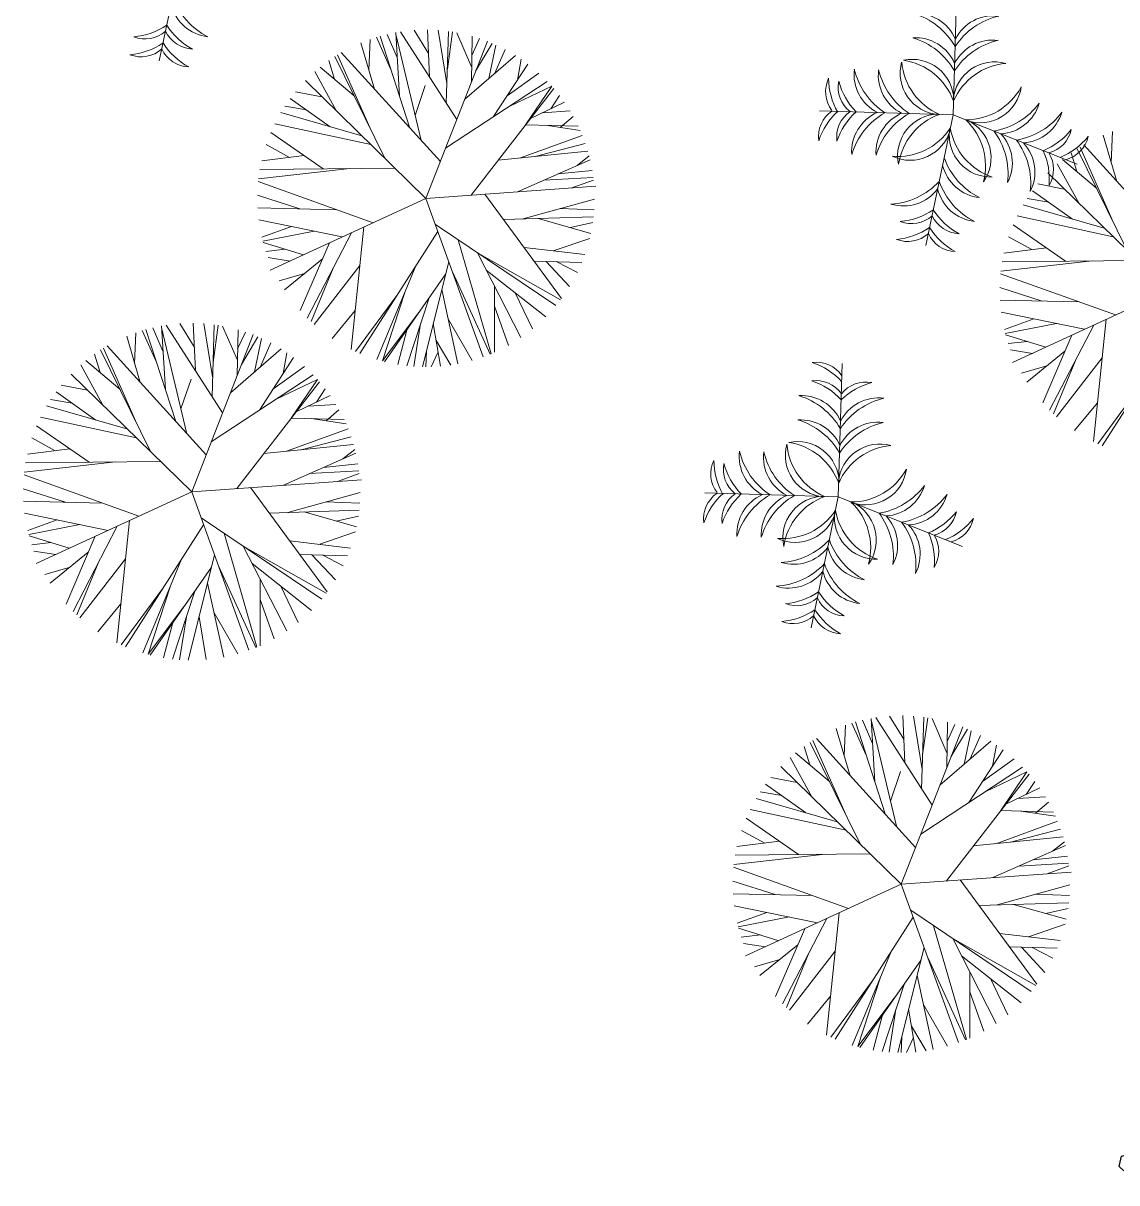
# Model space of a CAD drawing. Header units: millimetres. Extents: x 997 to 4249, y 599 to 1440.
# Drawn here: x 1678.21 to 1703.17, y 776.55 to 803.02 of the extents above; entities that cross this region are included whole.
import ezdxf

# ---------------------------------------------------------------- set-up
doc = ezdxf.new("R2010")
doc.units = ezdxf.units.MM
doc.linetypes.add('Continuo', pattern=[0])
doc.layers.add('cercas existentes', color=18, linetype='Continuous')
doc.layers.add('taludes', color=9, linetype='Continuous')

# ---------------------------------------------------------------- blocks, each defined once
blk = doc.blocks.new('L', base_point=(1.3683, 0.5913))
at = {"linetype": 'Continuo'}
for p, q in [((1.2809, 0.65), (1.3117, 0.675)), ((1.2937, 0.5998), (1.2809, 0.65)), ((1.3117, 0.675), (1.3419, 0.6213)), ((1.3419, 0.6213), (1.3225, 0.5909)), ((1.2753, 0.5668), (1.3061, 0.5917)), ((1.2881, 0.5166), (1.2753, 0.5668)), ((1.3225, 0.5909), (1.2937, 0.5998)), ((1.3061, 0.5917), (1.3362, 0.538)), ((1.3169, 0.5076), (1.2881, 0.5166)), ((1.3362, 0.538), (1.3169, 0.5076)), ((1.337, 0.4891), (1.3557, 0.5478)), ((1.3557, 0.5478), (1.3911, 0.5544)), ((1.4042, 0.5272), (1.3763, 0.4836)), ((1.3911, 0.5544), (1.4042, 0.5272)), ((1.3763, 0.4836), (1.337, 0.4891))]:
    blk.add_line(p, q, dxfattribs=at)
blk = doc.blocks.new('gtfoods1')
at = {"layer": 'taludes', "linetype": 'Continuous', "lineweight": 5}
for p, q in [((-243.138, 141.237, 12.071), (-242.517, 144.224, 12.071)), ((-224.929, 143.058, 12.071), (-225.021, 140.009, 12.071)), ((-228.07, 140.101, 12.071), (-225.021, 140.009, 12.071)), ((-225.641, 137.022, 12.071), (-225.021, 140.009, 12.071)), ((-222.187, 138.879, 12.071), (-225.021, 140.009, 12.071)), ((-227.549, 134.333, 12.071), (-227.641, 131.284, 12.071)), ((-230.69, 131.376, 12.071), (-227.641, 131.284, 12.071)), ((-228.261, 128.297, 12.071), (-227.641, 131.284, 12.071)), ((-224.807, 130.154, 12.071), (-227.641, 131.284, 12.071))]:
    blk.add_line(p, q, dxfattribs=at)
at = {"layer": 'taludes', "lineweight": 5, "extrusion": (-0.01642, -0.01246, 0.999788)}
for p, q in [((-236.35, 139.9, 12.109), (-237.632, 141.904, 12.113)), ((-236.993, 141.408, 12.117), (-237.322, 141.938, 12.118)), ((-236.969, 140.867, 12.111), (-237.016, 141.948, 12.124)), ((-236.575, 140.721, 12.116), (-236.774, 141.938, 12.127)), ((-236.588, 140.273, 12.11), (-236.538, 141.913, 12.131)), ((-238.228, 140.596, 12.087), (-238.536, 141.65, 12.095)), ((-238.354, 141.028, 12.09), (-238.325, 141.731, 12.099)), ((-237.858, 141.061, 12.099), (-238.182, 141.778, 12.102)), ((-237.417, 139.704, 12.089), (-238.099, 141.803, 12.104)), ((-237.708, 141.313, 12.104), (-237.941, 141.844, 12.107)), ((-237.654, 140.432, 12.094), (-237.743, 141.885, 12.111)), ((-237.16, 139.42, 12.09), (-237.741, 141.85, 12.11)), ((-237.052, 138.101, 12.075), (-235.651, 141.692, 12.143)), ((-236.564, 141.05, 12.12), (-236.447, 141.9, 12.132)), ((-236.009, 141.102, 12.13), (-236.348, 141.883, 12.134)), ((-236.016, 140.756, 12.125), (-235.995, 141.8, 12.138)), ((-236.004, 141.36, 12.133), (-235.827, 141.748, 12.141)), ((-235.919, 141.004, 12.13), (-235.543, 141.639, 12.144)), ((-238.302, 139.65, 12.074), (-239.068, 141.378, 12.083)), ((-236.724, 138.941, 12.091), (-238.984, 141.428, 12.085)), ((-235.617, 140.838, 12.133), (-235.456, 141.601, 12.145)), ((-235.479, 140.957, 12.136), (-235.245, 141.497, 12.147)), ((-239.141, 140.821, 12.075), (-239.27, 141.244, 12.078)), ((-237.992, 139.019, 12.071), (-239.131, 141.338, 12.081)), ((-236.171, 140.359, 12.118), (-235.011, 141.361, 12.149)), ((-235.508, 139.966, 12.124), (-234.73, 141.167, 12.151)), ((-234.966, 140.802, 12.143), (-234.879, 141.275, 12.15)), ((-239.091, 140.091, 12.066), (-239.586, 140.995, 12.069)), ((-238.692, 140.443, 12.077), (-239.467, 141.095, 12.073)), ((-235.199, 140.443, 12.135), (-234.478, 140.96, 12.153)), ((-237.052, 138.101, 12.075), (-239.805, 140.788, 12.063)), ((-237.297, 139.995, 12.095), (-237.067, 140.674, 12.107)), ((-236.606, 139.243, 12.097), (-234.283, 140.772, 12.154)), ((-236.023, 138.173, 12.093), (-234.137, 140.611, 12.154)), ((-235.14, 140.208, 12.133), (-234.183, 140.663, 12.154)), ((-234.183, 140.663, 12.154), (-234.778, 139.782, 12.133)), ((-239.24, 139.736, 12.059), (-240.15, 140.382, 12.053)), ((-239.43, 140.422, 12.065), (-240.03, 140.536, 12.056)), ((-234.205, 140.147, 12.147), (-234.003, 140.447, 12.154)), ((-238.513, 139.527, 12.069), (-240.363, 140.06, 12.045)), ((-239.781, 140.12, 12.055), (-240.273, 140.205, 12.048)), ((-234.666, 139.927, 12.137), (-233.893, 140.297, 12.154)), ((-234.396, 140.056, 12.143), (-233.762, 140.095, 12.154)), ((-238.313, 139.332, 12.07), (-240.501, 139.805, 12.04)), ((-233.986, 139.718, 12.146), (-233.69, 139.971, 12.154)), ((-239.396, 138.775, 12.045), (-240.593, 139.604, 12.036)), ((-234.893, 139.024, 12.122), (-233.484, 139.538, 12.152)), ((-234.778, 139.782, 12.133), (-233.575, 139.748, 12.153)), ((-234.323, 139.769, 12.141), (-233.53, 139.649, 12.152)), ((-221.285, 138.489, 12.087), (-221.592, 139.543, 12.095)), ((-221.411, 138.92, 12.09), (-221.381, 139.624, 12.099)), ((-240.165, 139.037, 12.036), (-240.698, 139.328, 12.03)), ((-234.558, 139.057, 12.128), (-233.415, 139.355, 12.15)), ((-221.359, 137.543, 12.074), (-222.124, 139.27, 12.083)), ((-219.781, 136.833, 12.091), (-222.04, 139.321, 12.085)), ((-239.834, 139.078, 12.041), (-240.802, 138.958, 12.024)), ((-235.405, 138.972, 12.113), (-233.359, 139.178, 12.149)), ((-233.601, 138.852, 12.141), (-233.328, 139.068, 12.148)), ((-222.198, 138.714, 12.075), (-222.327, 139.137, 12.078)), ((-221.049, 136.911, 12.071), (-222.188, 139.23, 12.081)), ((-238.789, 138.781, 12.055), (-240.873, 138.546, 12.018)), ((-237.76, 138.792, 12.072), (-240.842, 138.76, 12.021)), ((-234.96, 138.249, 12.111), (-233.307, 138.982, 12.147)), ((-234.041, 138.657, 12.131), (-233.258, 138.737, 12.145)), ((-222.147, 137.983, 12.066), (-222.643, 138.888, 12.069)), ((-221.748, 138.335, 12.077), (-222.524, 138.988, 12.073)), ((-238.255, 137.545, 12.048), (-240.88, 138.485, 12.017)), ((-234.362, 138.514, 12.124), (-233.234, 138.577, 12.144)), ((-233.722, 138.337, 12.133), (-233.227, 138.516, 12.143)), ((-220.108, 135.993, 12.075), (-222.862, 138.681, 12.063)), ((-237.052, 138.101, 12.075), (-233.177, 138.375, 12.142)), ((-235.709, 138.196, 12.098), (-233.958, 135.813, 12.097)), ((-222.296, 137.629, 12.059), (-223.206, 138.275, 12.053)), ((-222.486, 138.314, 12.065), (-223.087, 138.429, 12.056)), ((-239.931, 137.861, 12.025), (-240.898, 138.171, 12.013)), ((-237.052, 138.101, 12.075), (-240.605, 136.461, 11.996)), ((-237.052, 138.101, 12.075), (-235.746, 134.481, 12.051)), ((-234.861, 137.628, 12.105), (-233.205, 138.085, 12.138)), ((-221.569, 137.419, 12.069), (-223.42, 137.952, 12.045)), ((-222.838, 138.013, 12.055), (-223.329, 138.098, 12.048)), ((-239.084, 137.842, 12.038), (-240.893, 137.883, 12.009)), ((-235.282, 137.615, 12.098), (-233.228, 137.678, 12.133)), ((-233.987, 137.869, 12.122), (-233.213, 137.842, 12.135)), ((-221.37, 137.225, 12.07), (-223.558, 137.698, 12.04)), ((-238.961, 137.219, 12.033), (-240.867, 137.609, 12.006)), ((-240.119, 137.456, 12.017), (-240.795, 137.212, 12.002)), ((-238.469, 137.447, 12.044), (-238.759, 134.653, 12.004)), ((-236.836, 137.504, 12.071), (-234.085, 135.651, 12.093)), ((-234.489, 137.639, 12.111), (-233.288, 137.3, 12.127)), ((-233.756, 137.432, 12.121), (-233.245, 137.546, 12.131)), ((-222.453, 136.667, 12.045), (-223.65, 137.496, 12.036)), ((-239.607, 137.351, 12.024), (-240.772, 137.123, 12.002)), ((-238.754, 137.315, 12.037), (-239.761, 135.369, 11.996)), ((-236.78, 137.347, 12.07), (-238.56, 134.562, 12.006)), ((-236.314, 137.152, 12.075), (-235.565, 134.552, 12.055)), ((-234.152, 136.899, 12.108), (-233.315, 137.184, 12.125)), ((-223.222, 136.93, 12.036), (-223.755, 137.221, 12.03)), ((-239.849, 136.81, 12.013), (-240.765, 137.094, 12.001)), ((-240.268, 136.94, 12.008), (-240.704, 136.891, 12)), ((-239.257, 137.083, 12.026), (-239.92, 135.537, 11.996)), ((-234.812, 136.976, 12.098), (-233.425, 136.815, 12.119)), ((-222.891, 136.971, 12.041), (-223.859, 136.851, 12.024)), ((-240.154, 136.669, 12.006), (-240.653, 136.747, 11.999)), ((-239.413, 136.718, 12.019), (-240.282, 136.012, 11.996)), ((-236.529, 136.652, 12.066), (-237.133, 134.254, 12.026)), ((-235.878, 136.858, 12.079), (-233.98, 135.783, 12.097)), ((-235.878, 136.858, 12.079), (-234.883, 134.922, 12.071)), ((-234.584, 136.666, 12.098), (-233.494, 136.636, 12.115)), ((-234.307, 136.658, 12.102), (-233.773, 136.086, 12.104)), ((-234.062, 136.652, 12.106), (-233.597, 136.407, 12.111)), ((-221.846, 136.674, 12.055), (-223.93, 136.439, 12.018)), ((-220.816, 136.684, 12.072), (-223.899, 136.652, 12.021)), ((-239.827, 136.382, 12.008), (-240.404, 136.214, 11.996)), ((-239.171, 136.509, 12.02), (-239.675, 135.287, 11.997)), ((-238.56, 136.569, 12.031), (-239.603, 135.222, 11.997)), ((-237.282, 136.561, 12.052), (-238.171, 134.42, 12.011)), ((-236.599, 136.375, 12.061), (-238.001, 134.372, 12.013)), ((-236.441, 136.407, 12.064), (-235.585, 134.543, 12.055)), ((-235.675, 136.464, 12.077), (-234.318, 135.393, 12.086)), ((-221.312, 135.438, 12.048), (-223.936, 136.378, 12.017)), ((-235.489, 136.102, 12.076), (-235.486, 134.586, 12.057)), ((-237.694, 135.916, 12.037), (-238.663, 134.607, 12.005)), ((-237.535, 135.95, 12.04), (-238.043, 134.392, 12.013)), ((-236.981, 135.829, 12.048), (-237.489, 134.278, 12.02)), ((-236.689, 136.016, 12.055), (-236.321, 134.323, 12.04)), ((-235.015, 135.943, 12.082), (-234.621, 135.118, 12.078)), ((-222.988, 135.754, 12.025), (-223.955, 136.063, 12.013)), ((-220.108, 135.993, 12.075), (-223.662, 134.353, 11.996)), ((-235.488, 135.638, 12.07), (-235.169, 134.745, 12.064)), ((-222.141, 135.735, 12.038), (-223.949, 135.775, 12.009)), ((-238.667, 135.54, 12.017), (-239.192, 134.904, 12)), ((-237.216, 135.495, 12.04), (-238.043, 134.392, 12.013)), ((-236.541, 135.335, 12.049), (-235.996, 134.401, 12.046)), ((-222.018, 135.112, 12.033), (-223.924, 135.502, 12.006)), ((-223.176, 135.349, 12.017), (-223.851, 135.105, 12.002)), ((-221.526, 135.339, 12.044), (-221.816, 132.546, 12.004)), ((-243.701, 134.33, 12.09), (-243.671, 135.033, 12.099)), ((-243.205, 134.363, 12.099), (-243.529, 135.08, 12.102)), ((-242.764, 133.005, 12.089), (-243.446, 135.105, 12.104)), ((-243.055, 134.615, 12.104), (-243.288, 135.146, 12.107)), ((-243, 133.734, 12.094), (-243.09, 135.187, 12.111)), ((-242.507, 132.722, 12.09), (-243.088, 135.152, 12.11)), ((-241.696, 133.202, 12.109), (-242.979, 135.206, 12.113)), ((-242.339, 134.71, 12.117), (-242.669, 135.24, 12.118)), ((-242.316, 134.169, 12.111), (-242.363, 135.25, 12.124)), ((-241.921, 134.023, 12.116), (-242.12, 135.24, 12.127)), ((-241.935, 133.575, 12.11), (-241.885, 135.215, 12.131)), ((-241.911, 134.352, 12.12), (-241.794, 135.202, 12.132)), ((-241.356, 134.404, 12.13), (-241.695, 135.185, 12.134)), ((-241.363, 134.058, 12.125), (-241.342, 135.102, 12.138)), ((-241.351, 134.662, 12.133), (-241.174, 135.049, 12.141)), ((-237.479, 135.118, 12.031), (-237.692, 134.307, 12.017)), ((-237.173, 135.243, 12.037), (-237.327, 134.263, 12.023)), ((-236.884, 135.245, 12.042), (-236.719, 134.268, 12.033)), ((-222.663, 135.244, 12.024), (-223.829, 135.016, 12.002)), ((-221.811, 135.208, 12.037), (-222.817, 133.262, 11.996)), ((-219.836, 135.239, 12.07), (-221.617, 132.454, 12.006)), ((-243.575, 133.898, 12.087), (-243.882, 134.952, 12.095)), ((-242.398, 131.402, 12.075), (-240.998, 134.994, 12.143)), ((-241.266, 134.306, 12.13), (-240.89, 134.941, 12.144)), ((-240.964, 134.14, 12.133), (-240.803, 134.903, 12.145)), ((-240.825, 134.259, 12.136), (-240.592, 134.799, 12.147)), ((-236.818, 134.857, 12.038), (-236.487, 134.295, 12.037)), ((-222.905, 134.702, 12.013), (-223.821, 134.987, 12.001)), ((-223.324, 134.833, 12.008), (-223.76, 134.784, 12)), ((-222.313, 134.976, 12.026), (-222.976, 133.429, 11.996)), ((-244.488, 134.123, 12.075), (-244.617, 134.546, 12.078)), ((-243.339, 132.321, 12.071), (-244.478, 134.64, 12.081)), ((-243.649, 132.952, 12.074), (-244.414, 134.68, 12.083)), ((-242.071, 132.243, 12.091), (-244.331, 134.73, 12.085)), ((-241.517, 133.661, 12.118), (-240.358, 134.663, 12.149)), ((-240.313, 134.104, 12.143), (-240.226, 134.577, 12.15)), ((-237.043, 134.614, 12.032), (-237.056, 134.253, 12.027)), ((-236.775, 134.597, 12.036), (-236.936, 134.255, 12.029)), ((-223.21, 134.562, 12.006), (-223.709, 134.64, 11.999)), ((-222.47, 134.611, 12.019), (-223.339, 133.905, 11.996)), ((-244.437, 133.393, 12.066), (-244.933, 134.297, 12.069)), ((-244.038, 133.745, 12.077), (-244.814, 134.397, 12.073)), ((-240.855, 133.268, 12.124), (-240.076, 134.469, 12.151)), ((-240.546, 133.745, 12.135), (-239.825, 134.261, 12.153)), ((-222.883, 134.275, 12.008), (-223.46, 134.106, 11.996)), ((-222.228, 134.401, 12.02), (-222.731, 133.179, 11.997)), ((-221.617, 134.462, 12.031), (-222.66, 133.115, 11.997)), ((-242.398, 131.402, 12.075), (-245.152, 134.09, 12.063)), ((-242.644, 133.297, 12.095), (-242.413, 133.976, 12.107)), ((-241.953, 132.545, 12.097), (-239.63, 134.074, 12.154)), ((-240.486, 133.51, 12.133), (-239.53, 133.965, 12.154)), ((-239.53, 133.965, 12.154), (-240.125, 133.084, 12.133)), ((-244.777, 133.724, 12.065), (-245.377, 133.838, 12.056)), ((-241.37, 131.475, 12.093), (-239.484, 133.913, 12.154)), ((-239.552, 133.449, 12.147), (-239.35, 133.749, 12.154)), ((-220.751, 133.809, 12.037), (-221.72, 132.5, 12.005)), ((-245.128, 133.422, 12.055), (-245.619, 133.507, 12.048)), ((-244.586, 133.038, 12.059), (-245.496, 133.684, 12.053)), ((-240.013, 133.229, 12.137), (-239.24, 133.598, 12.154)), ((-221.724, 133.433, 12.017), (-222.248, 132.797, 12)), ((-243.86, 132.829, 12.069), (-245.71, 133.362, 12.045)), ((-239.743, 133.358, 12.143), (-239.109, 133.397, 12.154)), ((-239.332, 133.02, 12.146), (-239.037, 133.273, 12.154)), ((-244.743, 132.077, 12.045), (-245.94, 132.906, 12.036)), ((-243.66, 132.634, 12.07), (-245.848, 133.107, 12.04)), ((-240.125, 133.084, 12.133), (-238.922, 133.05, 12.153)), ((-239.669, 133.071, 12.141), (-238.877, 132.951, 12.152)), ((-240.239, 132.326, 12.122), (-238.83, 132.84, 12.152)), ((-239.904, 132.359, 12.128), (-238.762, 132.657, 12.15)), ((-245.181, 132.38, 12.041), (-246.149, 132.26, 12.024)), ((-245.512, 132.339, 12.036), (-246.045, 132.63, 12.03)), ((-240.752, 132.274, 12.113), (-238.705, 132.48, 12.149)), ((-238.948, 132.154, 12.141), (-238.675, 132.37, 12.148)), ((-240.306, 131.551, 12.111), (-238.654, 132.284, 12.147)), ((-244.136, 132.083, 12.055), (-246.22, 131.848, 12.018)), ((-243.106, 132.094, 12.072), (-246.189, 132.062, 12.021)), ((-239.709, 131.816, 12.124), (-238.581, 131.879, 12.144)), ((-239.387, 131.959, 12.131), (-238.605, 132.039, 12.145)), ((-243.602, 130.847, 12.048), (-246.226, 131.787, 12.017)), ((-242.398, 131.402, 12.075), (-238.524, 131.677, 12.142)), ((-239.069, 131.639, 12.133), (-238.574, 131.818, 12.143)), ((-245.278, 131.163, 12.025), (-246.245, 131.472, 12.013)), ((-242.398, 131.402, 12.075), (-245.952, 129.763, 11.996)), ((-242.398, 131.402, 12.075), (-241.093, 127.783, 12.051)), ((-241.056, 131.498, 12.098), (-239.304, 129.115, 12.097)), ((-240.207, 130.93, 12.105), (-238.551, 131.387, 12.138)), ((-244.431, 131.144, 12.038), (-246.239, 131.185, 12.009)), ((-239.334, 131.171, 12.122), (-238.56, 131.144, 12.135)), ((-244.308, 130.521, 12.033), (-246.214, 130.911, 12.006)), ((-242.183, 130.806, 12.071), (-239.431, 128.953, 12.093)), ((-240.629, 130.917, 12.098), (-238.575, 130.98, 12.133)), ((-239.835, 130.941, 12.111), (-238.635, 130.602, 12.127)), ((-239.102, 130.734, 12.121), (-238.591, 130.848, 12.131)), ((-245.466, 130.758, 12.017), (-246.141, 130.514, 12.002)), ((-244.954, 130.653, 12.024), (-246.119, 130.425, 12.002)), ((-244.101, 130.617, 12.037), (-245.107, 128.671, 11.996)), ((-243.816, 130.748, 12.044), (-244.106, 127.955, 12.004)), ((-242.126, 130.649, 12.07), (-243.907, 127.864, 12.006)), ((-245.196, 130.112, 12.013), (-246.111, 130.396, 12.001)), ((-244.604, 130.385, 12.026), (-245.266, 128.839, 11.996)), ((-241.66, 130.454, 12.075), (-240.912, 127.854, 12.055)), ((-240.159, 130.278, 12.098), (-238.772, 130.117, 12.119)), ((-239.499, 130.201, 12.108), (-238.662, 130.486, 12.125)), ((-245.615, 130.242, 12.008), (-246.05, 130.193, 12)), ((-245.5, 129.971, 12.006), (-245.999, 130.049, 11.999)), ((-244.76, 130.02, 12.019), (-245.629, 129.314, 11.996)), ((-241.225, 130.16, 12.079), (-239.327, 129.085, 12.097)), ((-241.225, 130.16, 12.079), (-240.23, 128.224, 12.071)), ((-244.518, 129.811, 12.02), (-245.022, 128.589, 11.997)), ((-243.907, 129.871, 12.031), (-244.95, 128.524, 11.997)), ((-242.629, 129.863, 12.052), (-243.517, 127.722, 12.011)), ((-241.876, 129.954, 12.066), (-242.48, 127.556, 12.026)), ((-241.022, 129.766, 12.077), (-239.665, 128.695, 12.086)), ((-239.931, 129.968, 12.098), (-238.84, 129.938, 12.115)), ((-239.654, 129.96, 12.102), (-239.12, 129.388, 12.104)), ((-239.409, 129.954, 12.106), (-238.944, 129.709, 12.111)), ((-245.173, 129.684, 12.008), (-245.751, 129.516, 11.996)), ((-241.946, 129.677, 12.061), (-243.348, 127.674, 12.013)), ((-241.788, 129.709, 12.064), (-240.932, 127.845, 12.055)), ((-243.041, 129.218, 12.037), (-244.01, 127.909, 12.005)), ((-242.882, 129.252, 12.04), (-243.39, 127.694, 12.013)), ((-242.036, 129.318, 12.055), (-241.667, 127.625, 12.04)), ((-240.836, 129.404, 12.076), (-240.833, 127.888, 12.057)), ((-240.361, 129.245, 12.082), (-239.968, 128.419, 12.078)), ((-242.328, 129.131, 12.048), (-242.836, 127.58, 12.02)), ((-240.835, 128.94, 12.07), (-240.515, 128.047, 12.064)), ((-244.014, 128.842, 12.017), (-244.539, 128.206, 12)), ((-242.562, 128.797, 12.04), (-243.39, 127.694, 12.013)), ((-242.826, 128.42, 12.031), (-243.039, 127.609, 12.017)), ((-242.52, 128.545, 12.037), (-242.674, 127.565, 12.023)), ((-242.231, 128.547, 12.042), (-242.066, 127.57, 12.033)), ((-241.888, 128.637, 12.049), (-241.343, 127.703, 12.046)), ((-226.144, 125.751, 12.117), (-226.473, 126.282, 12.118)), ((-226.12, 125.211, 12.111), (-226.167, 126.291, 12.124)), ((-225.726, 125.065, 12.116), (-225.925, 126.281, 12.127)), ((-227.505, 125.371, 12.09), (-227.476, 126.075, 12.099)), ((-227.009, 125.405, 12.099), (-227.333, 126.122, 12.102)), ((-226.568, 124.047, 12.089), (-227.25, 126.146, 12.104)), ((-226.859, 125.656, 12.104), (-227.092, 126.187, 12.107)), ((-226.805, 124.775, 12.094), (-226.894, 126.229, 12.111)), ((-226.311, 123.764, 12.09), (-226.892, 126.194, 12.11)), ((-225.501, 124.244, 12.109), (-226.784, 126.247, 12.113)), ((-226.203, 122.444, 12.075), (-224.802, 126.035, 12.143)), ((-225.74, 124.617, 12.11), (-225.689, 126.257, 12.131)), ((-225.716, 125.394, 12.12), (-225.598, 126.244, 12.132)), ((-225.16, 125.445, 12.13), (-225.499, 126.226, 12.134)), ((-225.167, 125.1, 12.125), (-225.146, 126.143, 12.138)), ((-225.155, 125.704, 12.133), (-224.978, 126.091, 12.141)), ((-225.875, 123.284, 12.091), (-228.135, 125.771, 12.085)), ((-227.38, 124.94, 12.087), (-227.687, 125.994, 12.095)), ((-225.07, 125.347, 12.13), (-224.694, 125.983, 12.144)), ((-224.768, 125.181, 12.133), (-224.607, 125.945, 12.145)), ((-224.63, 125.301, 12.136), (-224.396, 125.84, 12.147)), ((-228.293, 125.165, 12.075), (-228.421, 125.588, 12.078)), ((-227.143, 123.362, 12.071), (-228.282, 125.681, 12.081)), ((-227.454, 123.994, 12.074), (-228.219, 125.721, 12.083)), ((-225.322, 124.703, 12.118), (-224.162, 125.705, 12.149)), ((-224.659, 124.309, 12.124), (-223.881, 125.511, 12.151)), ((-224.118, 125.145, 12.143), (-224.03, 125.619, 12.15)), ((-228.242, 124.434, 12.066), (-228.737, 125.339, 12.069)), ((-227.843, 124.786, 12.077), (-228.619, 125.439, 12.073)), ((-224.35, 124.787, 12.135), (-223.629, 125.303, 12.153)), ((-226.203, 122.444, 12.075), (-228.956, 125.132, 12.063)), ((-226.449, 124.339, 12.095), (-226.218, 125.017, 12.107)), ((-225.757, 123.587, 12.097), (-223.435, 125.115, 12.154)), ((-224.291, 124.552, 12.133), (-223.334, 125.007, 12.154)), ((-223.334, 125.007, 12.154), (-223.929, 124.126, 12.133)), ((-228.391, 124.08, 12.059), (-229.301, 124.726, 12.053)), ((-228.581, 124.765, 12.065), (-229.181, 124.88, 12.056)), ((-225.175, 122.517, 12.093), (-223.288, 124.954, 12.154)), ((-223.356, 124.491, 12.147), (-223.154, 124.79, 12.154)), ((-228.932, 124.464, 12.055), (-229.424, 124.549, 12.048)), ((-223.817, 124.27, 12.137), (-223.044, 124.64, 12.154)), ((-223.548, 124.399, 12.143), (-222.913, 124.439, 12.154)), ((-227.664, 123.87, 12.069), (-229.514, 124.403, 12.045)), ((-223.137, 124.062, 12.146), (-222.841, 124.315, 12.154)), ((-228.547, 123.118, 12.045), (-229.744, 123.947, 12.036)), ((-227.464, 123.675, 12.07), (-229.652, 124.148, 12.04)), ((-223.929, 124.126, 12.133), (-222.727, 124.091, 12.153)), ((-223.474, 124.113, 12.141), (-222.681, 123.993, 12.152)), ((-229.316, 123.381, 12.036), (-229.849, 123.672, 12.03)), ((-224.044, 123.367, 12.122), (-222.635, 123.882, 12.152)), ((-223.709, 123.401, 12.128), (-222.566, 123.698, 12.15)), ((-228.985, 123.422, 12.041), (-229.953, 123.302, 12.024)), ((-224.556, 123.316, 12.113), (-222.51, 123.521, 12.149)), ((-222.752, 123.196, 12.141), (-222.48, 123.412, 12.148)), ((-227.941, 123.125, 12.055), (-230.024, 122.89, 12.018)), ((-226.911, 123.135, 12.072), (-229.993, 123.103, 12.021)), ((-224.111, 122.593, 12.111), (-222.458, 123.326, 12.147)), ((-223.513, 122.858, 12.124), (-222.385, 122.92, 12.144)), ((-223.192, 123.001, 12.131), (-222.409, 123.081, 12.145)), ((-222.873, 122.68, 12.133), (-222.378, 122.86, 12.143)), ((-227.406, 121.889, 12.048), (-230.031, 122.829, 12.017)), ((-226.203, 122.444, 12.075), (-222.328, 122.719, 12.142)), ((-229.082, 122.205, 12.025), (-230.049, 122.514, 12.013)), ((-226.203, 122.444, 12.075), (-229.757, 120.804, 11.996)), ((-226.203, 122.444, 12.075), (-224.897, 118.825, 12.051)), ((-224.86, 122.539, 12.098), (-223.109, 120.157, 12.097)), ((-224.012, 121.971, 12.105), (-222.356, 122.428, 12.138)), ((-228.235, 122.186, 12.038), (-230.044, 122.226, 12.009)), ((-223.138, 122.213, 12.122), (-222.364, 122.185, 12.135)), ((-228.112, 121.563, 12.033), (-230.018, 121.952, 12.006)), ((-229.271, 121.8, 12.017), (-229.946, 121.556, 12.002)), ((-227.62, 121.79, 12.044), (-227.91, 118.997, 12.004)), ((-225.988, 121.847, 12.071), (-223.236, 119.995, 12.093)), ((-224.433, 121.959, 12.098), (-222.379, 122.021, 12.133)), ((-223.64, 121.983, 12.111), (-222.44, 121.644, 12.127)), ((-222.907, 121.776, 12.121), (-222.396, 121.89, 12.131)), ((-228.758, 121.695, 12.024), (-229.923, 121.467, 12.002)), ((-227.905, 121.658, 12.037), (-228.912, 119.713, 11.996)), ((-225.931, 121.69, 12.07), (-227.711, 118.905, 12.006)), ((-223.303, 121.243, 12.108), (-222.466, 121.528, 12.125)), ((-229, 121.153, 12.013), (-229.916, 121.438, 12.001)), ((-229.419, 121.284, 12.008), (-229.855, 121.235, 12)), ((-228.408, 121.427, 12.026), (-229.071, 119.88, 11.996)), ((-225.465, 121.495, 12.075), (-224.716, 118.895, 12.055)), ((-223.963, 121.32, 12.098), (-222.577, 121.159, 12.119)), ((-229.305, 121.013, 12.006), (-229.804, 121.091, 11.999)), ((-228.564, 121.062, 12.019), (-229.433, 120.356, 11.996)), ((-225.68, 120.996, 12.066), (-226.284, 118.598, 12.026)), ((-225.029, 121.202, 12.079), (-223.132, 120.127, 12.097)), ((-225.029, 121.202, 12.079), (-224.035, 119.266, 12.071)), ((-223.735, 121.009, 12.098), (-222.645, 120.98, 12.115)), ((-223.458, 121.002, 12.102), (-222.925, 120.43, 12.104)), ((-223.213, 120.995, 12.106), (-222.748, 120.751, 12.111)), ((-228.978, 120.726, 12.008), (-229.555, 120.557, 11.996)), ((-228.322, 120.852, 12.02), (-228.826, 119.63, 11.997)), ((-227.711, 120.913, 12.031), (-228.755, 119.565, 11.997)), ((-226.433, 120.905, 12.052), (-227.322, 118.763, 12.011)), ((-225.592, 120.751, 12.064), (-224.736, 118.887, 12.055)), ((-224.827, 120.808, 12.077), (-223.469, 119.737, 12.086)), ((-225.75, 120.719, 12.061), (-227.152, 118.716, 12.013)), ((-226.845, 120.26, 12.037), (-227.814, 118.951, 12.005)), ((-226.687, 120.294, 12.04), (-227.194, 118.735, 12.013)), ((-225.841, 120.36, 12.055), (-225.472, 118.667, 12.04)), ((-224.64, 120.445, 12.076), (-224.637, 118.929, 12.057)), ((-224.166, 120.287, 12.082), (-223.773, 119.461, 12.078)), ((-226.133, 120.172, 12.048), (-226.641, 118.622, 12.02)), ((-224.639, 119.982, 12.07), (-224.32, 119.089, 12.064)), ((-227.818, 119.884, 12.017), (-228.343, 119.248, 12)), ((-226.367, 119.838, 12.04), (-227.194, 118.735, 12.013)), ((-225.692, 119.678, 12.049), (-225.148, 118.744, 12.046)), ((-226.631, 119.461, 12.031), (-226.843, 118.651, 12.017)), ((-226.325, 119.587, 12.037), (-226.478, 118.607, 12.023)), ((-226.035, 119.588, 12.042), (-225.87, 118.611, 12.033)), ((-225.969, 119.2, 12.038), (-225.638, 118.638, 12.037)), ((-226.194, 118.958, 12.032), (-226.207, 118.597, 12.027)), ((-225.926, 118.94, 12.036), (-226.087, 118.599, 12.029))]:
    blk.add_line(p, q, dxfattribs=at)
at = {"layer": 'taludes', "linetype": 'Continuous', "lineweight": 5}
for centre, radius, start, end in [((-241.294, 143.25, 12.071), 1.635, 199.638, 243.3034), ((-241.921, 142.759, 12.071), 0.975, 193.5157, 263.6605), ((-225.863, 141.348, 12.071), 0.975, 23.5157, 93.6605), ((-226.395, 140.756, 12.071), 1.635, 29.638, 73.3034), ((-223.605, 140.671, 12.071), 1.635, 103.2303, 146.8956), ((-224.1, 141.295, 12.071), 0.975, 82.8731, 153.0179), ((-243.858, 143.367, 12.071), 1.585, 274.8875, 304.1905), ((-243.467, 142.443, 12.071), 0.704, 248.6425, 311.9769), ((-242.355, 142.212, 12.071), 0.704, 204.5568, 267.8912), ((-241.629, 142.903, 12.071), 1.585, 212.3431, 241.6462), ((-243.943, 142.959, 12.071), 1.585, 274.8875, 304.1905), ((-241.713, 142.496, 12.071), 1.585, 212.3431, 241.6462), ((-225.88, 140.794, 12.071), 0.975, 23.5157, 93.6605), ((-226.412, 140.201, 12.071), 1.635, 29.638, 73.3034), ((-223.621, 140.117, 12.071), 1.635, 103.2303, 146.8956), ((-224.116, 140.74, 12.071), 0.975, 82.8731, 153.0179), ((-243.551, 142.036, 12.071), 0.704, 248.6425, 311.9769), ((-242.44, 141.805, 12.071), 0.704, 204.5568, 267.8912), ((-225.278, 140.959, 12.071), 0.951, 164.6323, 264.8409), ((-224.762, 141.338, 12.071), 1.438, 185.079, 246.6004), ((-225.954, 140.323, 12.071), 0.951, 1.6928, 101.9014), ((-226.364, 139.83, 12.071), 1.438, 19.9333, 81.4546), ((-224.071, 140.266, 12.071), 0.951, 74.6323, 174.8409), ((-223.692, 139.75, 12.071), 1.438, 95.079, 156.6004), ((-227.228, 140.534, 12.071), 0.704, 154.0494, 217.3837), ((-226.276, 140.851, 12.071), 1.585, 180.2943, 209.5974), ((-226.307, 140.93, 12.071), 0.975, 172.8731, 243.0179), ((-225.684, 141.425, 12.071), 1.635, 193.2303, 236.8956), ((-225.753, 140.913, 12.071), 0.975, 172.8731, 243.0179), ((-225.129, 141.409, 12.071), 1.635, 193.2303, 236.8956), ((-226.94, 140.635, 12.071), 0.704, 168.6425, 231.9769), ((-226.099, 141.181, 12.071), 1.585, 194.8875, 224.1905), ((-224.729, 141.331, 12.071), 1.438, 269.9333, 331.4546), ((-224.407, 140.778, 12.071), 0.951, 251.6928, 351.9014), ((-227.39, 139.513, 12.071), 0.704, 124.5568, 187.8912), ((-226.584, 138.917, 12.071), 1.585, 132.3431, 161.6462), ((-226.974, 139.5, 12.071), 0.704, 124.5568, 187.8912), ((-226.168, 138.904, 12.071), 1.585, 132.3431, 161.6462), ((-226.361, 139.167, 12.071), 0.975, 113.5157, 183.6605), ((-225.768, 138.635, 12.071), 1.635, 119.638, 163.3034), ((-224.365, 141.25, 12.071), 1.635, 279.638, 323.3034), ((-223.99, 140.547, 12.071), 0.975, 273.5157, 343.6605), ((-223.849, 141.044, 12.071), 1.635, 279.638, 323.3034), ((-223.474, 140.342, 12.071), 0.975, 273.5157, 343.6605), ((-225.806, 139.15, 12.071), 0.975, 113.5157, 183.6605), ((-225.213, 138.618, 12.071), 1.635, 119.638, 163.3034), ((-225.335, 139.076, 12.071), 0.951, 91.6928, 191.9014), ((-224.843, 138.666, 12.071), 1.438, 109.9333, 171.4546), ((-225.719, 138.848, 12.071), 1.438, 345.079, 46.6004), ((-225.105, 139.028, 12.071), 0.951, 324.6323, 64.8409), ((-226.285, 140.495, 12.071), 1.438, 265.079, 326.6004), ((-226.001, 139.921, 12.071), 0.951, 244.6323, 344.8409), ((-224.157, 139.538, 12.071), 0.951, 171.6928, 271.9014), ((-223.668, 139.951, 12.071), 1.438, 189.9333, 251.4546), ((-225.399, 138.657, 12.071), 1.635, 353.2303, 36.8956), ((-224.643, 138.909, 12.071), 0.975, 332.8731, 43.0179), ((-223.566, 140.655, 12.071), 1.585, 292.3431, 321.6462), ((-223.012, 139.819, 12.071), 0.704, 284.5568, 347.8912), ((-224.883, 138.451, 12.071), 1.635, 353.2303, 36.8956), ((-224.128, 138.703, 12.071), 0.975, 332.8731, 43.0179), ((-223.179, 140.5, 12.071), 1.585, 292.3431, 321.6462), ((-222.625, 139.665, 12.071), 0.704, 284.5568, 347.8912), ((-223.685, 139.578, 12.071), 1.635, 199.638, 243.3034), ((-224.409, 138.539, 12.071), 1.585, 354.8875, 24.1905), ((-223.432, 138.764, 12.071), 0.704, 328.6425, 31.9769), ((-224.312, 139.087, 12.071), 0.975, 193.5157, 263.6605), ((-226.531, 139.602, 12.071), 1.635, 273.2303, 316.8956), ((-223.798, 139.035, 12.071), 1.635, 199.638, 243.3034), ((-226.152, 138.902, 12.071), 0.975, 252.8731, 323.0179), ((-224.425, 138.543, 12.071), 0.975, 193.5157, 263.6605), ((-226.362, 139.151, 12.071), 1.585, 274.8875, 304.1905), ((-225.971, 138.228, 12.071), 0.704, 248.6425, 311.9769), ((-224.859, 137.997, 12.071), 0.704, 204.5568, 267.8912), ((-224.133, 138.688, 12.071), 1.585, 212.3431, 241.6462), ((-226.447, 138.744, 12.071), 1.585, 274.8875, 304.1905), ((-224.217, 138.28, 12.071), 1.585, 212.3431, 241.6462), ((-226.055, 137.82, 12.071), 0.704, 248.6425, 311.9769), ((-224.944, 137.589, 12.071), 0.704, 204.5568, 267.8912), ((-228.137, 133.653, 12.071), 0.704, 34.5568, 97.8912), ((-228.733, 132.847, 12.071), 1.585, 42.3431, 71.6462), ((-228.15, 133.237, 12.071), 0.704, 34.5568, 97.8912), ((-228.745, 132.431, 12.071), 1.585, 42.3431, 71.6462), ((-226.469, 132.362, 12.071), 1.585, 104.8875, 134.1905), ((-227.015, 133.203, 12.071), 0.704, 78.6425, 141.9769), ((-228.483, 132.624, 12.071), 0.975, 23.5157, 93.6605), ((-229.015, 132.031, 12.071), 1.635, 29.638, 73.3034), ((-226.224, 131.946, 12.071), 1.635, 103.2303, 146.8956), ((-226.72, 132.57, 12.071), 0.975, 82.8731, 153.0179), ((-228.5, 132.069, 12.071), 0.975, 23.5157, 93.6605), ((-229.032, 131.476, 12.071), 1.635, 29.638, 73.3034), ((-226.241, 131.392, 12.071), 1.635, 103.2303, 146.8956), ((-226.736, 132.016, 12.071), 0.975, 82.8731, 153.0179), ((-227.898, 132.234, 12.071), 0.951, 164.6323, 264.8409), ((-227.382, 132.613, 12.071), 1.438, 185.079, 246.6004), ((-228.574, 131.598, 12.071), 0.951, 1.6928, 101.9014), ((-228.984, 131.106, 12.071), 1.438, 19.9333, 81.4546), ((-226.691, 131.541, 12.071), 0.951, 74.6323, 174.8409), ((-226.312, 131.025, 12.071), 1.438, 95.079, 156.6004), ((-229.848, 131.809, 12.071), 0.704, 154.0494, 217.3837), ((-228.896, 132.126, 12.071), 1.585, 180.2943, 209.5974), ((-228.927, 132.205, 12.071), 0.975, 172.8731, 243.0179), ((-228.303, 132.701, 12.071), 1.635, 193.2303, 236.8956), ((-228.373, 132.189, 12.071), 0.975, 172.8731, 243.0179), ((-227.749, 132.684, 12.071), 1.635, 193.2303, 236.8956), ((-229.56, 131.91, 12.071), 0.704, 168.6425, 231.9769), ((-228.719, 132.456, 12.071), 1.585, 194.8875, 224.1905), ((-227.349, 132.607, 12.071), 1.438, 269.9333, 331.4546), ((-227.027, 132.053, 12.071), 0.951, 251.6928, 351.9014), ((-230.01, 130.788, 12.071), 0.704, 124.5568, 187.8912), ((-229.204, 130.192, 12.071), 1.585, 132.3431, 161.6462), ((-229.594, 130.775, 12.071), 0.704, 124.5568, 187.8912), ((-228.788, 130.18, 12.071), 1.585, 132.3431, 161.6462), ((-228.981, 130.442, 12.071), 0.975, 113.5157, 183.6605), ((-228.388, 129.91, 12.071), 1.635, 119.638, 163.3034), ((-228.426, 130.425, 12.071), 0.975, 113.5157, 183.6605), ((-227.833, 129.893, 12.071), 1.635, 119.638, 163.3034), ((-226.985, 132.525, 12.071), 1.635, 279.638, 323.3034), ((-226.61, 131.822, 12.071), 0.975, 273.5157, 343.6605), ((-226.469, 132.32, 12.071), 1.635, 279.638, 323.3034), ((-226.094, 131.617, 12.071), 0.975, 273.5157, 343.6605), ((-227.955, 130.351, 12.071), 0.951, 91.6928, 191.9014), ((-227.463, 129.941, 12.071), 1.438, 109.9333, 171.4546), ((-228.339, 130.123, 12.071), 1.438, 345.079, 46.6004), ((-227.725, 130.303, 12.071), 0.951, 324.6323, 64.8409), ((-228.905, 131.77, 12.071), 1.438, 265.079, 326.6004), ((-228.621, 131.196, 12.071), 0.951, 244.6323, 344.8409), ((-226.777, 130.813, 12.071), 0.951, 171.6928, 271.9014), ((-226.288, 131.226, 12.071), 1.438, 189.9333, 251.4546), ((-228.018, 129.932, 12.071), 1.635, 353.2303, 36.8956), ((-227.263, 130.184, 12.071), 0.975, 332.8731, 43.0179), ((-226.186, 131.93, 12.071), 1.585, 292.3431, 321.6462), ((-225.632, 131.094, 12.071), 0.704, 284.5568, 347.8912), ((-225.799, 131.776, 12.071), 1.585, 292.3431, 321.6462), ((-225.245, 130.94, 12.071), 0.704, 284.5568, 347.8912), ((-227.503, 129.726, 12.071), 1.635, 353.2303, 36.8956), ((-226.748, 129.978, 12.071), 0.975, 332.8731, 43.0179), ((-229.038, 131.421, 12.071), 1.635, 273.2303, 316.8956), ((-226.305, 130.853, 12.071), 1.635, 199.638, 243.3034), ((-227.029, 129.814, 12.071), 1.585, 354.8875, 24.1905), ((-226.052, 130.04, 12.071), 0.704, 328.6425, 31.9769), ((-228.659, 130.721, 12.071), 0.975, 252.8731, 323.0179), ((-226.932, 130.362, 12.071), 0.975, 193.5157, 263.6605), ((-229.151, 130.878, 12.071), 1.635, 273.2303, 316.8956), ((-226.418, 130.31, 12.071), 1.635, 199.638, 243.3034), ((-228.772, 130.177, 12.071), 0.975, 252.8731, 323.0179), ((-227.045, 129.819, 12.071), 0.975, 193.5157, 263.6605), ((-228.982, 130.426, 12.071), 1.585, 274.8875, 304.1905), ((-228.591, 129.503, 12.071), 0.704, 248.6425, 311.9769), ((-227.479, 129.272, 12.071), 0.704, 204.5568, 267.8912), ((-226.752, 129.963, 12.071), 1.585, 212.3431, 241.6462), ((-229.067, 130.019, 12.071), 1.585, 274.8875, 304.1905), ((-226.837, 129.556, 12.071), 1.585, 212.3431, 241.6462), ((-228.675, 129.095, 12.071), 0.704, 248.6425, 311.9769), ((-227.564, 128.865, 12.071), 0.704, 204.5568, 267.8912)]:
    blk.add_arc(centre, radius, start, end, dxfattribs=at)
at = {"layer": 'taludes', "linetype": 'Continuo', "lineweight": 5, "extrusion": (-0.012368, -0.016489, 0.999788), "xscale": 4.693247905007419, "yscale": 4.693247905007419, "zscale": 4.693247905007419, "rotation": 11.23182489907098}
blk.add_blockref('L', (-246.278, -39.277, 12.869), dxfattribs=at)

msp = doc.modelspace()

# ---------------------------------------------------------------- block references
at = {"layer": 'cercas existentes', "color": 1}
msp.add_blockref('gtfoods1', (1924.454, 660.921), dxfattribs=at)

doc.saveas('drawing.dxf')
